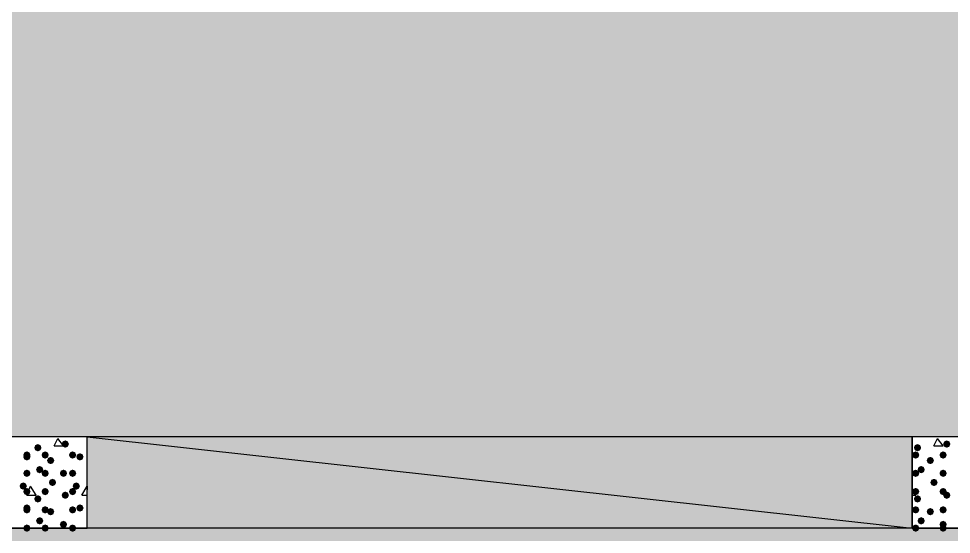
# Model space of a CAD drawing. Header units: millimetres. Extents: x 0 to 420, y 0 to 297.
# Drawn here: x 74.49 to 96.08, y 105.6 to 117.55 of the extents above; entities that cross this region are included whole.
import ezdxf

# ---------------------------------------------------------------- set-up
doc = ezdxf.new("R2010")
doc.units = ezdxf.units.MM
doc.layers.get('0').update_dxf_attribs({"linetype": 'CONTINUOUS'})

msp = doc.modelspace()

# ---------------------------------------------------------------- hatches: boundary and pattern name
at = {"true_color": 0x000008}
h = msp.add_hatch(color=0, dxfattribs=at)
h.paths.add_polyline_path([(201.125667, 126.915333), (39.708667, 126.915333), (201.125667, 107.865333)], flags=0)
h.paths.add_polyline_path([(39.708667, 126.915333), (201.125667, 107.865333), (39.708667, 107.865333)], flags=0)
at = {"true_color": 0x000007}
for points in [[(75.649667, 107.696), (75.624796, 107.636204), (75.565, 107.611333), (75.505204, 107.636204), (75.480333, 107.696), (75.505204, 107.755796), (75.565, 107.780667), (75.624796, 107.755796)], [(96.054333, 107.696), (96.029462, 107.636204), (95.969667, 107.611333), (95.909871, 107.636204), (95.885, 107.696), (95.909871, 107.755796), (95.969667, 107.780667), (96.029462, 107.755796)], [(74.760667, 107.442), (74.735796, 107.382204), (74.676, 107.357333), (74.616204, 107.382204), (74.591333, 107.442), (74.616204, 107.501796), (74.676, 107.526667), (74.735796, 107.501796)], [(75.014667, 107.611333), (74.989796, 107.551537), (74.93, 107.526667), (74.870204, 107.551537), (74.845333, 107.611333), (74.870204, 107.671129), (74.93, 107.696), (74.989796, 107.671129)], [(75.184, 107.442), (75.159129, 107.382204), (75.099333, 107.357333), (75.039538, 107.382204), (75.014667, 107.442), (75.039537, 107.501796), (75.099333, 107.526667), (75.159129, 107.501796)], [(75.819, 107.442), (75.794129, 107.382204), (75.734333, 107.357333), (75.674538, 107.382204), (75.649667, 107.442), (75.674537, 107.501796), (75.734333, 107.526667), (75.794129, 107.501796)], [(95.334667, 107.442), (95.309796, 107.382204), (95.25, 107.357333), (95.190204, 107.382204), (95.165333, 107.442), (95.190204, 107.501796), (95.25, 107.526667), (95.309796, 107.501796)], [(95.377, 107.611333), (95.352129, 107.551537), (95.292333, 107.526667), (95.232538, 107.551537), (95.207667, 107.611333), (95.232537, 107.671129), (95.292333, 107.696), (95.352129, 107.671129)], [(95.969667, 107.442), (95.944796, 107.382204), (95.885, 107.357333), (95.825204, 107.382204), (95.800333, 107.442), (95.825204, 107.501796), (95.885, 107.526667), (95.944796, 107.501796)], [(74.760667, 107.399667), (74.735796, 107.339871), (74.676, 107.315), (74.616204, 107.339871), (74.591333, 107.399667), (74.616204, 107.459462), (74.676, 107.484333), (74.735796, 107.459463)], [(75.311, 107.315), (75.286129, 107.255204), (75.226333, 107.230333), (75.166537, 107.255204), (75.141667, 107.315), (75.166537, 107.374796), (75.226333, 107.399667), (75.286129, 107.374796)], [(75.988333, 107.399667), (75.963463, 107.339871), (75.903667, 107.315), (75.843871, 107.339871), (75.819, 107.399667), (75.843871, 107.459462), (75.903667, 107.484333), (75.963462, 107.459463)], [(95.673333, 107.315), (95.648463, 107.255204), (95.588667, 107.230333), (95.528871, 107.255204), (95.504, 107.315), (95.528871, 107.374796), (95.588667, 107.399667), (95.648462, 107.374796)], [(74.760667, 107.018667), (74.735796, 106.958871), (74.676, 106.934), (74.616204, 106.958871), (74.591333, 107.018667), (74.616204, 107.078462), (74.676, 107.103333), (74.735796, 107.078463)], [(75.057, 107.103333), (75.032129, 107.043538), (74.972333, 107.018667), (74.912538, 107.043538), (74.887667, 107.103333), (74.912537, 107.163129), (74.972333, 107.188), (75.032129, 107.163129)], [(75.184, 107.018667), (75.159129, 106.958871), (75.099333, 106.934), (75.039538, 106.958871), (75.014667, 107.018667), (75.039537, 107.078462), (75.099333, 107.103333), (75.159129, 107.078463)], [(75.607333, 107.018667), (75.582463, 106.958871), (75.522667, 106.934), (75.462871, 106.958871), (75.438, 107.018667), (75.462871, 107.078462), (75.522667, 107.103333), (75.582462, 107.078463)], [(75.819, 107.018667), (75.794129, 106.958871), (75.734333, 106.934), (75.674538, 106.958871), (75.649667, 107.018667), (75.674537, 107.078462), (75.734333, 107.103333), (75.794129, 107.078463)], [(95.334667, 107.018667), (95.309796, 106.958871), (95.25, 106.934), (95.190204, 106.958871), (95.165333, 107.018667), (95.190204, 107.078462), (95.25, 107.103333), (95.309796, 107.078463)], [(95.461667, 107.103333), (95.436796, 107.043538), (95.377, 107.018667), (95.317204, 107.043538), (95.292333, 107.103333), (95.317204, 107.163129), (95.377, 107.188), (95.436796, 107.163129)], [(95.969667, 107.018667), (95.944796, 106.958871), (95.885, 106.934), (95.825204, 106.958871), (95.800333, 107.018667), (95.825204, 107.078462), (95.885, 107.103333), (95.944796, 107.078463)], [(95.969667, 107.018667), (95.944796, 106.958871), (95.885, 106.934), (95.825204, 106.958871), (95.800333, 107.018667), (95.825204, 107.078462), (95.885, 107.103333), (95.944796, 107.078463)], [(75.353333, 106.807), (75.328463, 106.747204), (75.268667, 106.722333), (75.208871, 106.747204), (75.184, 106.807), (75.208871, 106.866796), (75.268667, 106.891667), (75.328462, 106.866796)], [(95.758, 106.807), (95.733129, 106.747204), (95.673333, 106.722333), (95.613537, 106.747204), (95.588667, 106.807), (95.613537, 106.866796), (95.673333, 106.891667), (95.733129, 106.866796)], [(74.676, 106.722333), (74.651129, 106.662537), (74.591333, 106.637667), (74.531537, 106.662537), (74.506667, 106.722333), (74.531537, 106.782129), (74.591333, 106.807), (74.651129, 106.782129)], [(74.760667, 106.595333), (74.735796, 106.535538), (74.676, 106.510667), (74.616204, 106.535538), (74.591333, 106.595333), (74.616204, 106.655129), (74.676, 106.68), (74.735796, 106.655129)], [(75.184, 106.595333), (75.159129, 106.535538), (75.099333, 106.510667), (75.039538, 106.535538), (75.014667, 106.595333), (75.039537, 106.655129), (75.099333, 106.68), (75.159129, 106.655129)], [(75.819, 106.595333), (75.794129, 106.535538), (75.734333, 106.510667), (75.674538, 106.535538), (75.649667, 106.595333), (75.674537, 106.655129), (75.734333, 106.68), (75.794129, 106.655129)], [(75.903667, 106.722333), (75.878796, 106.662537), (75.819, 106.637667), (75.759204, 106.662537), (75.734333, 106.722333), (75.759204, 106.782129), (75.819, 106.807), (75.878796, 106.782129)], [(95.334667, 106.595333), (95.309796, 106.535538), (95.25, 106.510667), (95.190204, 106.535538), (95.165333, 106.595333), (95.190204, 106.655129), (95.25, 106.68), (95.309796, 106.655129)], [(95.969667, 106.595333), (95.944796, 106.535538), (95.885, 106.510667), (95.825204, 106.535538), (95.800333, 106.595333), (95.825204, 106.655129), (95.885, 106.68), (95.944796, 106.655129)], [(75.014667, 106.426), (74.989796, 106.366204), (74.93, 106.341333), (74.870204, 106.366204), (74.845333, 106.426), (74.870204, 106.485796), (74.93, 106.510667), (74.989796, 106.485796)], [(75.649667, 106.510667), (75.624796, 106.450871), (75.565, 106.426), (75.505204, 106.450871), (75.480333, 106.510667), (75.505204, 106.570462), (75.565, 106.595333), (75.624796, 106.570463)], [(95.377, 106.426), (95.352129, 106.366204), (95.292333, 106.341333), (95.232538, 106.366204), (95.207667, 106.426), (95.232537, 106.485796), (95.292333, 106.510667), (95.352129, 106.485796)], [(96.054333, 106.510667), (96.029462, 106.450871), (95.969667, 106.426), (95.909871, 106.450871), (95.885, 106.510667), (95.909871, 106.570462), (95.969667, 106.595333), (96.029462, 106.570463)], [(74.760667, 106.214333), (74.735796, 106.154537), (74.676, 106.129667), (74.616204, 106.154537), (74.591333, 106.214333), (74.616204, 106.274129), (74.676, 106.299), (74.735796, 106.274129)], [(74.760667, 106.172), (74.735796, 106.112204), (74.676, 106.087333), (74.616204, 106.112204), (74.591333, 106.172), (74.616204, 106.231796), (74.676, 106.256667), (74.735796, 106.231796)], [(75.184, 106.172), (75.159129, 106.112204), (75.099333, 106.087333), (75.039538, 106.112204), (75.014667, 106.172), (75.039537, 106.231796), (75.099333, 106.256667), (75.159129, 106.231796)], [(75.819, 106.172), (75.794129, 106.112204), (75.734333, 106.087333), (75.674538, 106.112204), (75.649667, 106.172), (75.674537, 106.231796), (75.734333, 106.256667), (75.794129, 106.231796)], [(75.988333, 106.214333), (75.963463, 106.154537), (75.903667, 106.129667), (75.843871, 106.154537), (75.819, 106.214333), (75.843871, 106.274129), (75.903667, 106.299), (75.963462, 106.274129)], [(95.334667, 106.172), (95.309796, 106.112204), (95.25, 106.087333), (95.190204, 106.112204), (95.165333, 106.172), (95.190204, 106.231796), (95.25, 106.256667), (95.309796, 106.231796)], [(95.969667, 106.172), (95.944796, 106.112204), (95.885, 106.087333), (95.825204, 106.112204), (95.800333, 106.172), (95.825204, 106.231796), (95.885, 106.256667), (95.944796, 106.231796)], [(75.311, 106.129667), (75.286129, 106.069871), (75.226333, 106.045), (75.166537, 106.069871), (75.141667, 106.129667), (75.166537, 106.189462), (75.226333, 106.214333), (75.286129, 106.189463)], [(95.673333, 106.129667), (95.648463, 106.069871), (95.588667, 106.045), (95.528871, 106.069871), (95.504, 106.129667), (95.528871, 106.189462), (95.588667, 106.214333), (95.648462, 106.189463)], [(74.760667, 105.748667), (74.735796, 105.688871), (74.676, 105.664), (74.616204, 105.688871), (74.591333, 105.748667), (74.616204, 105.808462), (74.676, 105.833333), (74.735796, 105.808463)], [(75.057, 105.918), (75.032129, 105.858204), (74.972333, 105.833333), (74.912538, 105.858204), (74.887667, 105.918), (74.912537, 105.977796), (74.972333, 106.002667), (75.032129, 105.977796)], [(75.184, 105.748667), (75.159129, 105.688871), (75.099333, 105.664), (75.039538, 105.688871), (75.014667, 105.748667), (75.039537, 105.808462), (75.099333, 105.833333), (75.159129, 105.808463)], [(75.607333, 105.833333), (75.582463, 105.773538), (75.522667, 105.748667), (75.462871, 105.773538), (75.438, 105.833333), (75.462871, 105.893129), (75.522667, 105.918), (75.582462, 105.893129)], [(75.819, 105.748667), (75.794129, 105.688871), (75.734333, 105.664), (75.674538, 105.688871), (75.649667, 105.748667), (75.674537, 105.808462), (75.734333, 105.833333), (75.794129, 105.808463)], [(95.334667, 105.748667), (95.309796, 105.688871), (95.25, 105.664), (95.190204, 105.688871), (95.165333, 105.748667), (95.190204, 105.808462), (95.25, 105.833333), (95.309796, 105.808463)], [(95.461667, 105.918), (95.436796, 105.858204), (95.377, 105.833333), (95.317204, 105.858204), (95.292333, 105.918), (95.317204, 105.977796), (95.377, 106.002667), (95.436796, 105.977796)], [(95.969667, 105.833333), (95.944796, 105.773538), (95.885, 105.748667), (95.825204, 105.773538), (95.800333, 105.833333), (95.825204, 105.893129), (95.885, 105.918), (95.944796, 105.893129)], [(95.969667, 105.748667), (95.944796, 105.688871), (95.885, 105.664), (95.825204, 105.688871), (95.800333, 105.748667), (95.825204, 105.808462), (95.885, 105.833333), (95.944796, 105.808463)]]:
    msp.add_hatch(color=0, dxfattribs=at).paths.add_polyline_path(points, flags=0)
at = {"true_color": 0x000008}
h = msp.add_hatch(color=0, dxfattribs=at)
h.paths.add_polyline_path([(95.165333, 107.865333), (76.073, 107.865333), (95.165333, 105.748667)], flags=0)
h.paths.add_polyline_path([(76.073, 107.865333), (95.165333, 105.748667), (76.073, 105.748667)], flags=0)
h = msp.add_hatch(color=0, dxfattribs=at)
h.paths.add_polyline_path([(385.826, 105.748667), (39.708667, 105.748667), (385.826, 86.656333)], flags=0)
h.paths.add_polyline_path([(39.708667, 105.748667), (385.826, 86.656333), (39.708667, 86.656333)], flags=0)

# ---------------------------------------------------------------- linework, layer by layer
at = {"color": 0, "true_color": 0x000008}
for points in [[(39.708667, 126.915333), (201.125667, 107.865333), (39.708667, 107.865333)], [(95.165333, 107.865333), (76.073, 107.865333), (95.165333, 105.748667)], [(76.073, 107.865333), (95.165333, 105.748667), (76.073, 105.748667)], [(385.826, 105.748667), (39.708667, 105.748667), (385.826, 86.656333)]]:
    msp.add_lwpolyline(points, close=True, dxfattribs=at)
at = {"color": 0, "true_color": 0x000007}
for points in [[(73.956333, 107.865333), (73.956333, 105.748667), (76.073, 105.748667), (76.073, 107.865333)], [(95.165333, 107.865333), (95.165333, 105.748667), (97.282, 105.748667), (97.282, 107.865333)]]:
    msp.add_lwpolyline(points, close=True, dxfattribs=at)
for points in [[(75.311, 107.653667), (75.395667, 107.823)], [(75.522667, 107.653667), (75.395667, 107.823)], [(95.673333, 107.653667), (95.758, 107.823)], [(95.885, 107.653667), (95.758, 107.823)], [(75.311, 107.653667), (75.522667, 107.653667)], [(95.673333, 107.653667), (95.885, 107.653667)], [(74.676, 106.510667), (74.760667, 106.722333)], [(74.887667, 106.510667), (74.760667, 106.722333)], [(75.946, 106.510667), (76.073, 106.722333), (76.073, 106.637667)], [(74.676, 106.510667), (74.887667, 106.510667)], [(75.946, 106.510667), (76.073, 106.510667)], [(95.25, 106.510667), (95.165333, 106.637667)], [(95.165333, 106.510667), (95.25, 106.510667)]]:
    msp.add_lwpolyline(points, dxfattribs=at)

doc.saveas('drawing.dxf')
